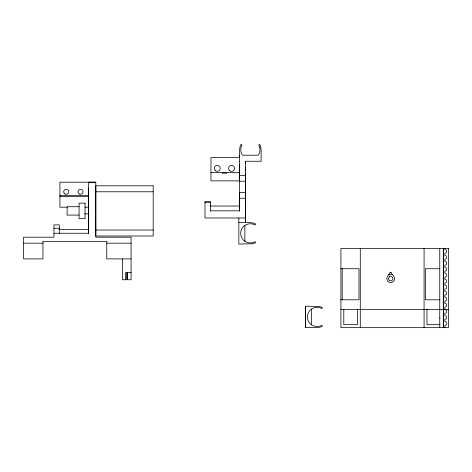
<?xml version="1.0" encoding="UTF-8"?>
<svg xmlns="http://www.w3.org/2000/svg" width="472" height="472" viewBox="0 0 472 472"><rect width="100%" height="100%" fill="white"/><g stroke="black" fill="none" stroke-linecap="round" stroke-linejoin="round"><path stroke-width="0.71" d="M127.564 272.58L127.564 279.754L131.086 279.754L131.086 237.198L95.781 237.198L95.786 182.21L88.606 182.198L88.606 233.251L53.944 233.251M122.437 258.898L122.437 279.754L126.006 279.754L126.006 272.58L131.086 272.58M239.652 161.241L239.652 181.224L245.629 181.224M239.646 157.601L239.646 155.211L239.64 157.601L210.96 157.601L210.96 180.864L239.652 180.864M245.629 173.159L245.611 222.595L245.629 161.241L261.116 161.241L261.116 149.707L260.75 146.928L259.677 144.338L258.745 144.875L259.712 147.205M305.537 327.662L305.537 306.175L319.851 306.54L322.441 307.614L321.904 308.546C318.187 306.428 313.266 307.077 310.222 310.086A9.682 9.682 0 0 0 310.222 323.78C313.266 326.807 318.187 327.409 321.904 325.296L322.441 326.223L319.851 327.297L305.537 327.662L305.537 306.175M95.781 227.657L95.781 227.256M210.96 172.557L239.652 172.557M222.011 173.159L226.796 173.159M239.652 175.549L245.629 175.543M95.786 182.21L59.92 182.198L59.92 207.19L67.278 207.19M95.81 191.774L153.188 191.774M245.629 192.582L239.652 192.582L239.652 210.819L210.364 210.819M59.92 195.361L88.606 195.361M59.92 196.558L88.606 196.558M239.652 198.258L245.629 198.258M204.984 202.683L210.364 202.683M210.04 206.028L239.652 206.028M79.072 206.724L67.118 206.724L67.118 215.09L79.072 215.09M84.93 207.19L88.606 207.19M84.653 213.887L89.031 213.887M245.629 217.981L204.984 217.981L204.984 201.485L210.364 201.485L210.364 211.208M238.838 222.595L250.367 222.595L253.145 222.961L255.741 224.035L255.204 224.961C251.487 222.849 246.561 223.498 243.517 226.507A9.682 9.682 0 0 0 243.517 240.201C246.561 243.227 251.482 243.823 255.204 241.711L255.741 242.643L253.145 243.717L238.838 244.083L238.838 217.981M53.944 228.259L59.324 228.259M59 229.427L88.606 229.427M95.81 230.023L153.188 230.023M23.6 243.174L42.964 243.174M106.76 243.174L131.086 243.174M131.086 258.898L106.76 258.898L106.76 241.381L42.964 241.381L42.964 258.898L23.6 258.898L23.6 237.198L53.944 237.198L53.944 224.884L59.324 224.884L59.324 233.569M340.914 268.727L358.986 268.727L358.986 299.803L340.914 299.803M439.939 268.727L425.378 268.727L425.378 299.803L439.939 299.803M389.742 272.309L391.211 272.309M388.267 274.704L392.686 274.704M340.914 309.366L448.4 309.366M439.757 318.104L440.075 318.104M440.075 324.677L426.953 324.677L426.953 309.278M444.878 309.602L446.311 310.122L446.311 312.93L444.878 313.455L444.878 315.579L446.311 316.098L446.311 318.907L444.878 319.432L444.878 321.556L446.311 322.075L446.311 324.883L444.878 325.409L444.878 327.662M259.712 147.205C260.332 149.919 260.001 152.963 258.261 155.211L242.502 155.211C240.283 152.267 240.242 148.055 241.994 144.875L241.062 144.338L239.988 146.928L239.623 149.713L239.652 161.241M444.878 248.402L444.878 249.464L446.311 249.989L446.311 252.797L444.878 253.316L444.878 255.44L446.311 255.966L446.311 258.774L444.878 259.293L444.878 261.417L446.311 261.942L446.311 264.751L444.878 265.27L444.878 267.394L446.311 267.919L446.311 270.727L444.878 271.247L444.878 273.371L446.311 273.896L446.311 276.704L444.878 277.223L444.878 279.347L446.311 279.872L446.311 282.681L444.878 283.206L444.878 285.324L446.311 285.849L446.311 288.657L444.878 289.183L444.878 291.301L446.311 291.826L446.311 294.634L444.878 295.159L444.878 297.283L446.311 297.803L446.311 300.611L444.878 301.136L444.878 303.26L446.311 303.779L446.311 306.588L444.878 307.113L444.878 309.366M439.757 248.402L439.757 327.662M424.08 248.402L424.08 327.662M360.283 248.402L360.283 327.662M357.41 309.278L357.41 324.677L343.787 324.677L343.787 309.278M342.212 268.727L342.212 299.803M311.573 309.054L311.573 324.813M245.629 161.241L245.629 163.631M245.629 167.005L245.629 170.888M244.868 225.468L244.868 241.233M239.652 164.787L239.652 211.208M127.646 272.58L127.646 279.754M126.006 272.58L126.006 279.754M88.606 188.186L88.606 233.575M443.326 248.402L443.326 327.662L443.326 248.402M389.483 276.61L388.285 278.681L389.483 280.752L391.872 280.752L393.07 278.681L391.872 276.61L389.483 276.61M390.674 272.255L387.258 276.71A3.947 3.947 0 0 0 393.465 281.471L394.091 280.651A3.947 3.947 0 0 0 393.465 275.89L390.674 272.255M153.188 185.797L95.81 185.797L95.81 236L153.188 236L153.188 185.797M85.049 203.137L79.072 203.137L79.072 218.678L85.049 218.678L85.049 203.137M448.4 248.402L340.914 248.402L340.914 327.662L448.4 327.662L448.4 248.402M215.126 170.486A2.991 2.991 0 0 0 220.123 169.147A2.991 2.991 0 0 0 216.465 165.489A2.991 2.991 0 0 0 215.126 170.486M229.469 170.486A2.985 2.985 0 0 0 234.466 169.147A2.985 2.985 0 0 0 230.808 165.489A2.985 2.985 0 0 0 229.469 170.486M79.284 193.951A2.507 2.507 0 0 0 83.048 191.774A2.507 2.507 0 0 0 79.284 189.602A2.507 2.507 0 0 0 79.284 193.951M64.941 193.951A2.507 2.507 0 0 0 68.706 191.774A2.507 2.507 0 0 0 64.941 189.602A2.507 2.507 0 0 0 64.941 193.951"/></g></svg>
